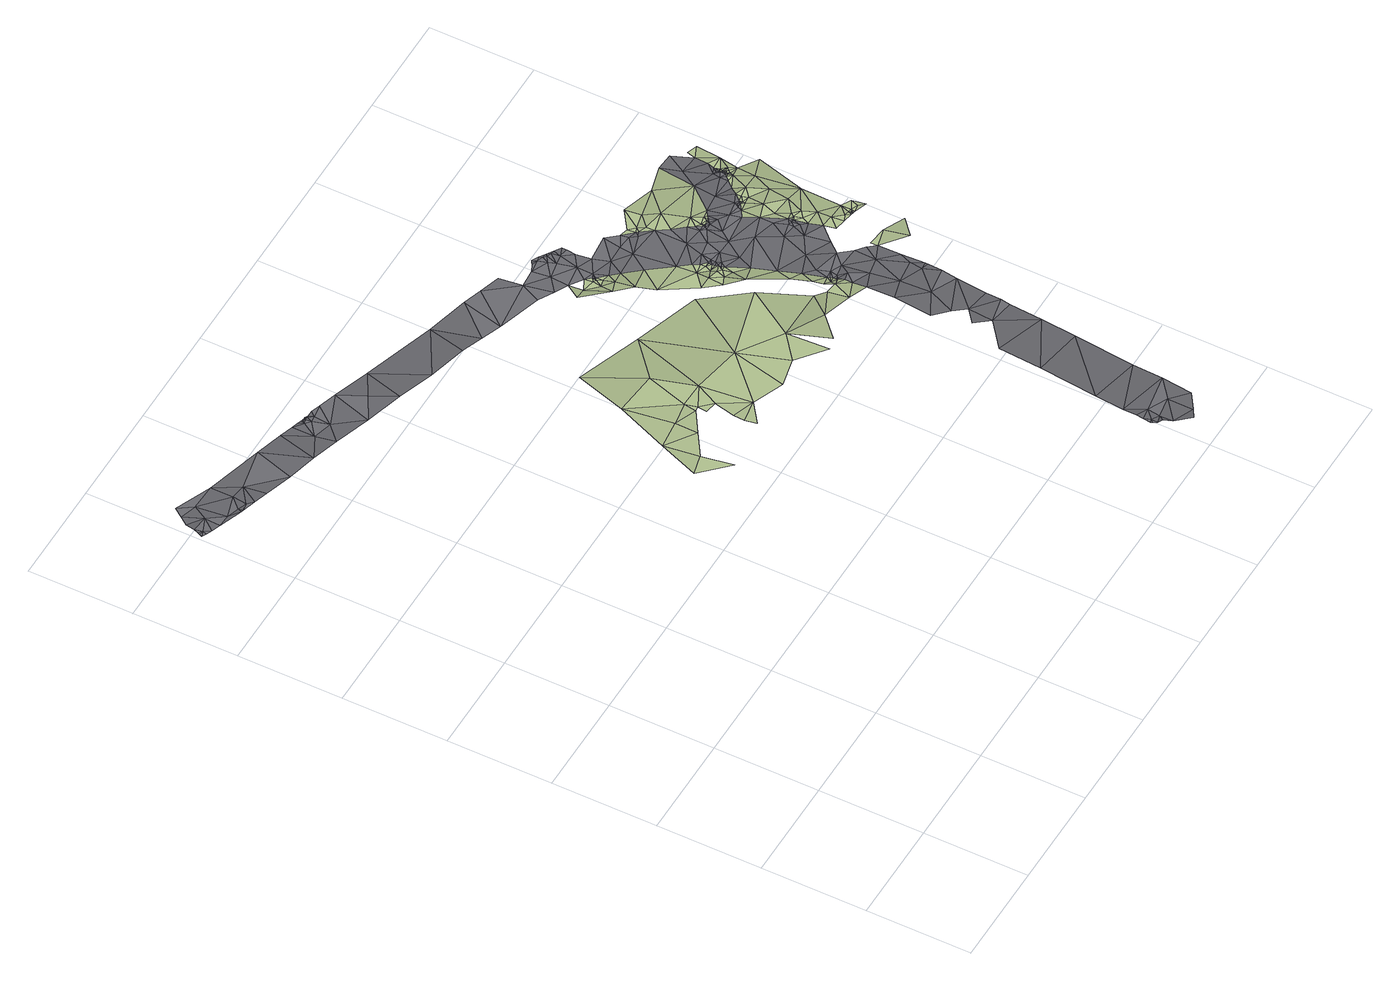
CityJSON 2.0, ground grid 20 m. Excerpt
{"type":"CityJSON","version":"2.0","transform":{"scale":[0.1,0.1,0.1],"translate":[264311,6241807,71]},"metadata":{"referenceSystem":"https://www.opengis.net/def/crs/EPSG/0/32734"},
"CityObjects":{
"terrain1":{"type":"TINRelief","geometry":[{"type":"CompositeSurface","lod":"1","boundaries":[[[0,1,2]],[[3,2,1]],[[3,1,4]],[[3,4,5]],[[3,5,6]],[[7,5,4]],[[6,5,8]],[[7,8,5]],[[7,9,8]],[[10,11,9]],[[12,13,14]],[[14,13,15]],[[6,8,16]],[[15,13,11]],[[8,9,17]],[[16,18,6]],[[9,11,17]],[[13,17,11]],[[17,16,8]],[[17,13,19]],[[18,16,20]],[[17,20,16]],[[19,13,21]],[[20,17,19]],[[22,19,21]],[[22,23,19]],[[24,23,22]],[[20,19,25]],[[26,19,23]],[[19,26,25]],[[27,28,23]],[[29,23,28]],[[23,29,26]],[[30,31,32]],[[31,30,33]],[[34,30,32]],[[34,35,30]],[[36,32,37]],[[36,34,32]],[[30,35,38]],[[35,34,39]],[[34,36,40]],[[39,34,40]],[[28,41,29]],[[38,35,42]],[[39,42,35]],[[43,41,28]],[[37,44,36]],[[42,39,45]],[[39,40,46]],[[46,45,39]],[[40,36,47]],[[37,48,49]],[[47,46,40]],[[44,47,36]],[[49,44,37]],[[50,51,48]],[[52,50,53]],[[43,54,41]],[[49,48,55]],[[52,51,50]],[[51,55,48]],[[53,56,57]],[[53,57,52]],[[43,58,54]],[[58,43,59]],[[60,52,57]],[[56,61,57]],[[51,52,62]],[[52,60,62]],[[63,54,64]],[[65,60,57]],[[57,61,65]],[[54,66,64]],[[56,67,61]],[[68,69,56]],[[70,71,63]],[[55,51,72]],[[63,64,70]],[[54,58,73]],[[51,62,74]],[[54,73,66]],[[71,75,68]],[[62,60,76]],[[76,60,65]],[[56,69,67]],[[51,77,72]],[[74,77,51]],[[65,61,78]],[[79,64,66]],[[75,71,70]],[[70,64,80]],[[79,80,64]],[[81,74,62]],[[62,76,82]],[[83,65,78]],[[76,65,83]],[[81,62,82]],[[67,78,61]],[[73,84,66]],[[85,79,66]],[[69,68,75]],[[85,66,84]],[[81,86,74]],[[74,87,77]],[[87,74,86]],[[88,89,90]],[[88,91,92]],[[92,89,88]],[[91,93,94]],[[94,92,91]],[[89,92,95]],[[94,96,92]],[[93,97,94]],[[97,93,98]],[[98,99,100]],[[95,92,96]],[[101,102,103]],[[94,97,96]],[[99,101,100]],[[104,103,102]],[[105,103,104]],[[100,97,98]],[[101,103,100]],[[105,106,103]],[[106,105,107]],[[108,106,107]],[[109,103,106]],[[109,100,103]],[[108,110,106]],[[111,112,113]],[[110,109,106]],[[109,110,114]],[[111,113,115]],[[109,116,100]],[[114,116,109]],[[95,96,117]],[[117,96,97]],[[118,119,120]],[[121,122,123]],[[118,124,125]],[[126,127,128]],[[129,130,124]],[[130,129,122]],[[100,131,97]],[[130,122,121]],[[123,127,132]],[[133,124,130]],[[124,133,125]],[[126,128,134]],[[121,123,132]],[[119,118,135]],[[118,125,135]],[[111,115,136]],[[116,131,100]],[[132,127,126]],[[137,130,121]],[[133,130,137]],[[126,134,138]],[[121,132,137]],[[119,139,140]],[[139,119,135]],[[131,117,97]],[[133,141,125]],[[134,142,138]],[[143,140,144]],[[139,144,140]],[[144,145,143]],[[133,137,141]],[[135,125,141]],[[126,146,132]],[[138,146,126]],[[135,147,139]],[[148,138,142]],[[149,145,144]],[[147,144,139]],[[150,142,151]],[[148,142,150]],[[144,147,149]],[[148,146,138]],[[152,145,149]],[[150,151,153]],[[154,150,153]],[[155,148,150]],[[155,150,154]],[[156,137,132]],[[155,146,148]],[[147,135,157]],[[158,155,154]],[[141,157,135]],[[159,149,147]],[[149,159,152]],[[141,137,156]],[[156,132,146]],[[154,160,158]],[[146,155,161]],[[161,155,158]],[[152,159,162]],[[159,147,157]],[[160,161,158]],[[117,131,163]],[[156,157,141]],[[164,162,159]],[[165,159,157]],[[164,166,162]],[[156,165,157]],[[159,165,164]],[[164,167,166]],[[167,168,169]],[[167,164,168]],[[170,171,169]],[[168,170,169]],[[170,172,171]],[[172,173,171]],[[174,172,170]],[[168,164,175]],[[176,173,172]],[[177,173,176]],[[174,170,168]],[[174,176,172]],[[178,177,176]],[[178,179,177]],[[174,180,176]],[[174,168,180]],[[180,178,176]],[[181,179,178]],[[180,181,178]],[[180,168,175]],[[179,181,182]],[[183,179,182]],[[184,183,182]],[[185,183,184]],[[186,182,181]],[[186,181,180]],[[185,184,187]],[[182,186,184]],[[165,188,164]],[[189,185,187]],[[164,188,175]],[[180,175,190]],[[189,187,191]],[[184,192,187]],[[184,186,192]],[[190,186,180]],[[189,191,193]],[[191,187,192]],[[194,189,193]],[[195,194,193]],[[194,195,196]],[[197,193,191]],[[195,198,196]],[[197,191,192]],[[199,196,198]],[[195,193,197]],[[198,195,197]],[[200,192,186]],[[186,190,200]],[[188,190,175]],[[199,198,201]],[[200,197,192]],[[201,198,197]],[[199,201,202]],[[156,203,165]],[[202,201,204]],[[201,197,200]],[[188,200,190]],[[205,204,201]],[[201,200,205]],[[205,200,188]],[[203,188,165]],[[205,206,204]],[[206,205,207]],[[205,208,207]],[[207,208,209]]]}]},
"road1":{"type":"Road","attributes":{"highway":"tertiary","name":"Upper Roodebloem Road","surface":"asphalt","lanes":2,"width":8.6},"geometry":[{"type":"MultiSurface","lod":"1","boundaries":[[[210,211,212]],[[213,214,215]],[[216,217,218]],[[217,216,219]],[[220,221,222]],[[223,224,225]],[[226,227,228]],[[229,230,231]],[[227,211,228]],[[232,233,234]],[[235,236,237]],[[238,239,240]],[[238,241,242]],[[82,243,81]],[[87,244,77]],[[102,245,246]],[[76,243,82]],[[247,76,83]],[[248,249,250]],[[81,243,251]],[[83,78,247]],[[70,252,75]],[[78,253,247]],[[240,239,254]],[[255,256,257]],[[255,239,256]],[[255,257,258]],[[259,260,258]],[[261,259,258]],[[258,262,255]],[[257,261,258]],[[263,260,264]],[[259,264,260]],[[249,248,264]],[[264,259,265]],[[249,266,250]],[[267,268,269]],[[58,269,73]],[[268,270,79]],[[268,79,85]],[[269,84,73]],[[271,272,273]],[[274,124,118]],[[275,69,75]],[[276,277,245]],[[274,278,124]],[[272,129,124]],[[129,272,122]],[[80,79,270]],[[279,280,281]],[[279,282,283]],[[284,33,285]],[[42,286,38]],[[287,285,288]],[[289,290,291]],[[292,289,293]],[[285,286,288]],[[286,46,47]],[[38,286,285]],[[287,294,292]],[[281,284,279]],[[295,296,297]],[[298,299,300]],[[301,284,293]],[[302,292,303]],[[88,304,305]],[[55,306,49]],[[91,305,93]],[[295,307,296]],[[279,283,308]],[[104,102,246]],[[306,55,93]],[[279,308,280]],[[309,310,296]],[[311,309,312]],[[313,312,314]],[[314,315,316]],[[317,309,311]],[[314,316,313]],[[220,318,319]],[[310,309,317]],[[214,213,320]],[[321,322,221]],[[323,223,222]],[[223,225,324]],[[324,318,222]],[[324,222,223]],[[322,224,323]],[[316,321,221]],[[318,324,319]],[[302,290,289]],[[325,326,313]],[[220,327,328]],[[319,327,220]],[[324,329,319]],[[224,223,323]],[[327,329,330]],[[329,327,319]],[[290,331,291]],[[332,298,300]],[[312,333,311]],[[317,311,333]],[[220,222,318]],[[315,321,316]],[[328,334,335]],[[328,325,220]],[[222,221,323]],[[322,323,221]],[[334,328,330]],[[327,330,328]],[[336,337,338]],[[70,80,270]],[[85,84,268]],[[301,339,300]],[[211,210,340]],[[331,339,291]],[[336,338,216]],[[238,240,241]],[[87,86,251]],[[81,251,86]],[[72,77,244]],[[42,45,286]],[[46,286,45]],[[307,308,283]],[[320,326,341]],[[316,221,325]],[[342,343,344]],[[228,337,336]],[[338,219,216]],[[91,88,305]],[[286,47,345]],[[346,271,273]],[[123,271,346]],[[124,278,272]],[[331,347,339]],[[348,93,55]],[[245,101,99]],[[228,211,349]],[[122,271,123]],[[272,278,273]],[[293,289,291]],[[292,302,289]],[[347,332,300]],[[339,347,300]],[[245,277,246]],[[101,245,102]],[[349,211,350]],[[244,87,251]],[[340,350,211]],[[348,244,276]],[[245,99,348]],[[351,266,249]],[[250,266,352]],[[353,269,58]],[[252,354,275]],[[243,76,247]],[[355,243,247]],[[356,346,273]],[[299,357,300]],[[293,291,301]],[[228,349,337]],[[227,212,211]],[[78,67,253]],[[221,220,325]],[[325,313,316]],[[326,335,341]],[[325,328,326]],[[84,269,268]],[[270,268,267]],[[267,358,359]],[[353,58,59]],[[360,343,361]],[[339,301,291]],[[285,33,38]],[[348,72,244]],[[348,99,98]],[[362,277,276]],[[251,243,355]],[[234,233,363]],[[363,364,360]],[[122,272,271]],[[292,293,285]],[[303,292,294]],[[300,357,301]],[[284,281,33]],[[236,232,234]],[[237,236,234]],[[355,244,251]],[[245,348,276]],[[360,234,363]],[[360,237,234]],[[343,360,364]],[[237,365,235]],[[306,305,304]],[[320,341,214]],[[88,90,304]],[[305,306,93]],[[218,336,216]],[[231,228,229]],[[366,333,313]],[[313,333,312]],[[217,367,215]],[[368,306,304]],[[368,345,306]],[[219,367,217]],[[215,367,369]],[[217,215,218]],[[267,359,354]],[[362,370,118]],[[69,370,67]],[[358,371,359]],[[351,249,265]],[[370,362,253]],[[69,356,370]],[[368,90,372]],[[47,44,345]],[[313,326,366]],[[127,123,346]],[[356,273,278]],[[278,274,356]],[[274,118,370]],[[275,356,69]],[[346,275,373]],[[244,355,276]],[[362,276,355]],[[342,374,361]],[[342,361,343]],[[358,267,353]],[[250,352,358]],[[264,248,375]],[[270,252,70]],[[336,218,229]],[[231,226,228]],[[267,269,353]],[[354,270,267]],[[301,357,284]],[[279,284,357]],[[368,304,90]],[[44,49,306]],[[213,215,369]],[[214,376,215]],[[270,354,252]],[[354,373,275]],[[288,345,372]],[[288,286,345]],[[215,376,218]],[[376,229,218]],[[292,285,287]],[[285,293,284]],[[307,295,308]],[[127,346,373]],[[59,375,248]],[[358,113,371]],[[335,326,328]],[[320,366,326]],[[93,348,98]],[[72,348,55]],[[365,242,241]],[[365,237,377]],[[306,345,44]],[[372,345,368]],[[229,228,336]],[[376,230,229]],[[358,353,248]],[[352,113,358]],[[296,310,297]],[[365,377,242]],[[361,237,360]],[[253,355,247]],[[356,274,370]],[[358,248,250]],[[59,248,353]],[[370,253,67]],[[362,355,253]],[[275,346,356]],[[75,252,275]],[[377,237,361]],[[374,377,361]],[[264,265,249]],[[375,263,264]],[[254,239,255]]]}]},
"road2":{"type":"Road","attributes":{"highway":"residential","name":"Selbourne Road","surface":"asphalt","lanes":1,"width":5.6,"oneway":"yes"},"geometry":[{"type":"MultiSurface","lod":"1","boundaries":[[[362,378,277]],[[378,379,277]],[[378,362,120]],[[379,246,277]],[[104,246,105]],[[105,246,379]],[[380,379,378]],[[107,105,379]],[[379,108,107]],[[380,108,379]],[[120,362,118]],[[380,378,381]],[[108,380,110]],[[120,381,378]],[[380,114,110]],[[380,381,114]],[[116,114,381]],[[120,119,381]],[[119,382,381]],[[381,383,116]],[[381,382,383]],[[140,382,119]],[[140,384,382]],[[382,384,383]],[[116,383,385]],[[140,143,384]],[[383,384,145]],[[143,145,384]],[[131,116,385]],[[383,145,152]],[[152,385,383]],[[152,162,385]],[[385,162,166]],[[386,131,385]],[[385,166,386]],[[387,131,386]],[[388,131,387]],[[386,166,167]],[[163,131,388]],[[167,169,386]],[[389,386,169]],[[389,387,386]],[[171,389,169]],[[389,390,387]],[[389,171,173]],[[391,389,173]],[[390,392,387]],[[173,177,179]],[[393,390,389]],[[391,393,389]],[[179,391,173]],[[387,392,394]],[[183,391,179]],[[391,183,393]],[[393,395,390]],[[392,390,395]],[[393,183,185]],[[388,387,206]],[[185,189,393]],[[189,395,393]],[[387,394,204]],[[395,396,392]],[[397,394,392]],[[397,392,396]],[[395,189,194]],[[396,395,194]],[[196,396,194]],[[397,396,196]],[[394,397,199]],[[397,196,199]],[[199,202,394]],[[163,388,398]],[[204,394,202]],[[206,387,204]],[[206,207,388]],[[388,207,398]]]}]}
},
"vertices":[
[522,646,77],[511,706,76],[473,696,76],[500,771,79],[551,732,83],[550,775,84],[535,869,85],[590,757,87],[593,781,87],[599,758,87],[597,740,87],[620,737,87],[618,655,82],[653,682,87],[612,676,84],[614,698,84],[619,861,85],[641,780,87],[570,968,78],[737,763,86],[695,926,74],[712,658,87],[769,671,85],[818,710,84],[824,630,82],[819,884,76],[877,802,81],[852,638,77],[895,678,73],[936,721,57],[787,1079,26],[763,1078,32],[803,1032,33],[784,1107,26],[809,1058,26],[811,1074,26],[824,1039,33],[822,1000,43],[809,1090,26],[817,1072,26],[823,1061,26],[949,703,64],[818,1080,26],[956,665,64],[848,1042,29],[820,1077,26],[822,1074,26],[835,1058,28],[842,969,32],[874,1011,29],[880,906,34],[906,928,34],[901,903,40],[899,874,40],[972,700,64],[904,966,32],[919,842,51],[915,881,40],[993,679,58],[992,651,63],[921,897,40],[932,874,39],[921,911,34],[968,720,57],[978,712,57],[928,892,40],[988,704,58],[953,851,42],[957,779,49],[969,809,42],[987,724,53],[964,740,57],[919,944,34],[994,693,58],[926,922,34],[978,767,49],[934,903,39],[926,933,34],[937,892,39],[991,714,53],[989,719,53],[933,914,37],[933,908,37],[935,897,39],[994,707,53],[993,709,53],[933,919,37],[934,922,37],[939,1062,32],[937,1078,32],[922,1083,30],[942,1059,32],[949,1066,32],[957,1036,34],[956,1052,34],[974,1104,32],[979,1073,32],[994,1045,35],[972,1014,34],[987,991,37],[1009,997,37],[995,980,37],[1002,968,37],[1004,973,37],[1004,968,37],[1007,967,37],[1016,969,37],[1013,965,37],[1014,964,37],[1019,977,37],[1020,968,37],[1125,692,55],[1089,696,55],[1089,683,55],[1026,973,37],[1133,645,58],[1038,981,35],[1040,1088,26],[1059,892,44],[1061,928,40],[1048,920,40],[1091,827,46],[1080,838,46],[1085,813,46],[1077,847,47],[1079,874,44],[1113,785,49],[1090,788,49],[1095,765,49],[1079,842,47],[1086,842,46],[1081,1029,28],[1114,812,46],[1090,849,46],[1116,762,49],[1089,902,43],[1168,675,51],[1103,837,46],[1128,767,49],[1080,931,39],[1073,937,40],[1119,870,43],[1137,760,46],[1076,939,40],[1080,936,39],[1078,941,40],[1146,785,46],[1094,932,39],[1140,766,46],[1089,944,39],[1143,763,46],[1140,759,46],[1090,955,39],[1143,758,46],[1146,758,46],[1147,765,46],[1155,866,37],[1127,911,39],[1160,760,46],[1111,947,39],[1169,749,47],[1165,775,46],[1103,969,33],[1099,1106,15],[1130,981,33],[1147,949,32],[1115,983,33],[1122,990,33],[1133,992,28],[1125,993,33],[1129,995,33],[1128,997,33],[1129,997,33],[1129,999,33],[1132,996,28],[1136,990,28],[1130,998,28],[1130,999,33],[1131,999,28],[1131,1001,28],[1134,997,28],[1132,1001,28],[1132,1002,28],[1132,1003,28],[1133,1003,28],[1132,1004,28],[1136,1000,28],[1134,1004,28],[1152,985,28],[1133,1006,23],[1140,996,28],[1134,1006,23],[1137,1004,28],[1135,1007,23],[1134,1008,23],[1135,1008,23],[1134,1009,23],[1138,1006,23],[1135,1010,23],[1135,1012,23],[1145,1000,28],[1140,1012,23],[1136,1016,23],[1192,965,21],[1137,1022,23],[1162,1024,23],[1141,1036,23],[1147,1063,17],[1170,1073,17],[1151,1080,17],
[7,1385,10],[15,1384,10],[9,1389,10],[192,1314,12],[217,1390,9],[137,1373,9],[89,1357,9],[102,1349,13],[109,1377,9],[87,1346,13],[318,1354,12],[324,1353,12],[322,1356,9],[323,1357,9],[324,1358,9],[322,1358,9],[19,1418,5],[12,1399,10],[44,1396,9],[62,1424,5],[43,1451,5],[31,1434,5],[914,66,110],[915,64,110],[921,69,110],[918,95,110],[916,81,110],[939,85,108],[1041,280,90],[1050,348,86],[947,294,93],[930,180,101],[1023,160,98],[941,911,37],[944,940,37],[990,969,37],[1001,964,37],[943,902,39],[1032,609,62],[1071,589,66],[1076,614,62],[941,920,37],[993,748,53],[967,880,39],[959,380,85],[1013,422,80],[1060,415,78],[1063,433,78],[1020,471,76],[1076,525,70],[1002,495,76],[1067,465,74],[992,449,80],[979,522,73],[1027,547,72],[1080,555,70],[1085,590,65],[1022,715,53],[999,711,53],[1009,696,58],[1002,725,53],[1075,824,47],[1073,838,47],[1066,830,47],[1059,866,44],[1018,782,48],[973,945,37],[998,960,37],[1066,840,47],[749,1174,25],[733,1137,24],[761,1121,24],[743,1218,25],[706,1231,23],[787,1142,26],[827,1113,26],[827,1084,26],[850,1130,28],[854,1100,28],[833,1166,27],[829,1173,26],[826,1170,26],[835,1150,28],[819,1148,26],[852,1147,28],[612,1178,23],[596,1268,14],[571,1192,26],[801,1186,26],[797,1183,26],[808,1179,26],[813,1162,26],[841,1165,27],[853,1157,27],[925,1068,30],[932,1054,34],[895,1044,31],[670,1243,22],[652,1164,22],[459,1313,13],[503,1214,19],[412,1286,16],[390,1336,14],[328,1312,12],[356,1347,13],[339,1353,13],[331,1344,13],[434,1237,20],[321,1357,9],[319,1358,9],[245,1298,17],[330,1355,9],[326,1357,9],[324,1356,9],[321,1358,9],[320,1343,12],[292,1322,12],[316,1357,9],[310,1351,12],[318,1359,9],[314,1360,9],[828,1174,26],[805,1188,26],[366,1260,15],[308,1362,9],[295,1366,9],[66,1364,9],[42,1365,9],[83,1348,13],[820,1175,26],[5,1380,10],[269,1374,9],[972,17,112],[934,34,112],[953,5,117],[865,1070,28],[1054,804,50],[817,1181,26],[956,975,35],[24,1372,10],[14,1376,10],[1085,585,65],[1087,637,60],[1026,664,58],[1043,736,53],[963,916,37],[1038,834,47],[783,1176,26],[1058,670,57],[1063,713,53],[936,61,108],[976,67,108],[990,913,39],[920,56,110],[925,49,115],[922,123,105],[297,1282,16],[113,1338,13],[898,1070,30],[140,1330,13],[1018,879,42],[1076,698,57],[904,1105,30],[1063,758,50],[1006,39,109],[990,596,68],[112,1422,5],[1015,99,106],
[1005,934,39],[1011,960,37],[1025,953,39],[1043,941,40],[1064,936,40],[1071,946,40],[1072,941,40],[1072,984,35],[1115,999,33],[1120,1014,28],[1106,1065,21],[1126,1003,33],[1128,1007,28],[1130,1002,28],[1130,1011,23],[1131,1004,28],[1130,1015,23],[1132,1006,23],[1133,1009,23],[1134,1011,23],[1127,1101,21]
]}
